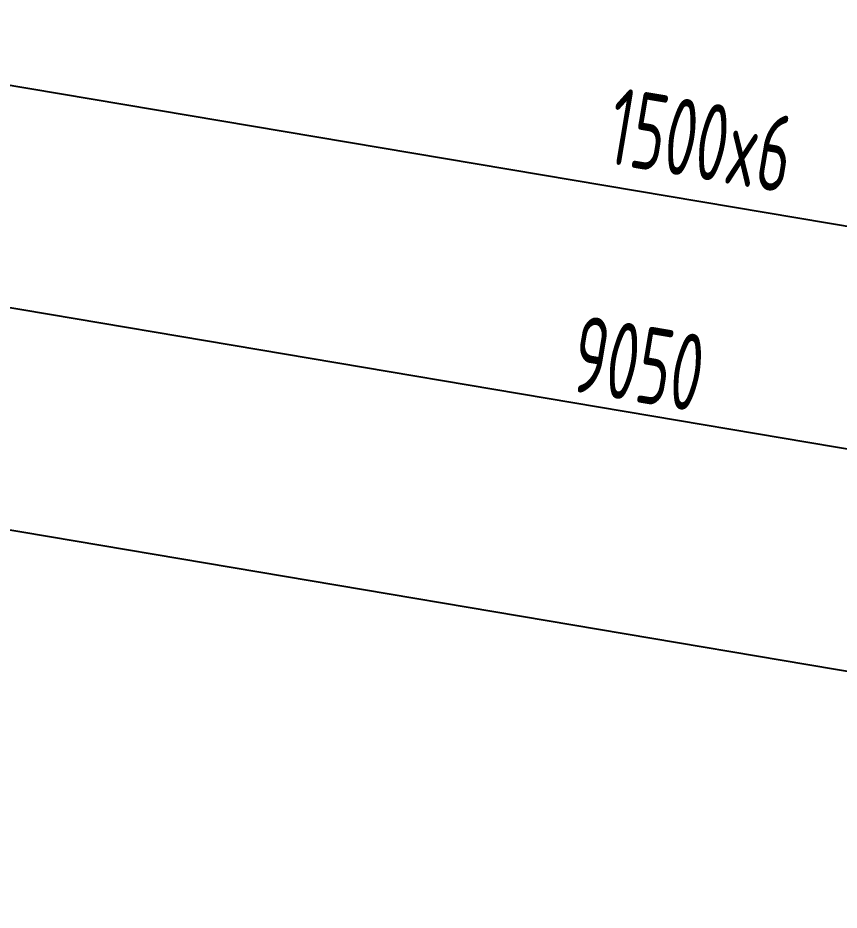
# Model space of a CAD drawing. Extents: x 12199666 to 24617114, y 1197707 to 2548648.
# Drawn here: x 12311740 to 12315486, y 1241429 to 1245498 of the extents above; entities that cross this region are included whole.
import ezdxf

# ---------------------------------------------------------------- set-up
doc = ezdxf.new("R2010")
doc.units = 0
doc.header["$LTSCALE"] = 10
doc.header["$MEASUREMENT"] = 0
for name, color, linetype in [('TX-GRID-T1$0$A-DIMS-100', 1, 'Continuous'), ('TX-PLAN-T1-DI$0$A-DIMS-100', 1, 'Continuous'), ('TX-PLAN-T1-F11$0$A-FIRE', 1, 'Continuous')]:
    doc.layers.add(name, color=color, linetype=linetype)
doc.styles.add('TX-GRID-T1$0$XD2008', font='xd-hzs.shx', dxfattribs={"width": 0.7, "bigfont": 'xd-hztxt.shx'})
doc.styles.add('TX-PLAN-T1-DI$0$XD2008', font='xd-hzs.shx', dxfattribs={"width": 0.7, "bigfont": 'xd-hztxt.shx'})
doc.dimstyles.new('TX-GRID-T1$0$XD100$0', dxfattribs={"dimscale": 100, "dimtxt": 3.5, "dimasz": 1, "dimexe": 1, "dimexo": 2, "dimgap": 0.5, "dimtad": 1, "dimdec": 0, "dimdsep": 46, "dimtxsty": 'TX-GRID-T1$0$XD2008', "dimblk1": 'TX-GRID-T1$0$_ArchTick', "dimblk2": 'TX-GRID-T1$0$_ArchTick', "dimsah": 1, "dimcen": 2.5, "dimclrt": 4, "dimaunit": 1, "dimadec": 0, "dimazin": 0, "dimtfac": 1, "dimtdec": 0, "dimtix": 1, "dimtmove": 2, "dimatfit": 3, "dimfxl": 0, "dimtolj": 1, "dimtzin": 0, "dimarcsym": 0})
doc.dimstyles.new('TX-PLAN-T1-DI$0$XD100$0', dxfattribs={"dimscale": 100, "dimtxt": 3.5, "dimasz": 1, "dimexe": 1, "dimexo": 2, "dimgap": 0.5, "dimtad": 1, "dimdec": 0, "dimdsep": 46, "dimtxsty": 'TX-PLAN-T1-DI$0$XD2008', "dimblk1": 'TX-PLAN-T1-DI$0$_ArchTick', "dimblk2": 'TX-PLAN-T1-DI$0$_ArchTick', "dimsah": 1, "dimcen": 2.5, "dimclrt": 4, "dimaunit": 1, "dimadec": 0, "dimazin": 0, "dimtfac": 1, "dimtdec": 0, "dimtix": 1, "dimtmove": 2, "dimatfit": 3, "dimfxl": 0, "dimtolj": 1, "dimtzin": 0, "dimarcsym": 0})

# ---------------------------------------------------------------- blocks, each defined once
blk = doc.blocks.new('TX-GRID-T1$0$_ArchTick')
at = {"color": 0, "linetype": 'ByBlock', "const_width": 0.4}
blk.add_lwpolyline([(-0.5, -0.5), (0.5, 0.5)], dxfattribs=at)
blk = doc.blocks.new('*D42')
at = {"layer": 'TX-GRID-T1$0$A-DIMS-100', "color": 0, "lineweight": -2, "transparency": 16777216}
for p, q in [((12310315.4, 1245896.2), (12310055.2, 1244354)), ((12310071.8, 1244452.6), (12318995.7, 1242947)), ((12319239.3, 1244390.6), (12318979.1, 1242848.4))]:
    blk.add_line(p, q, dxfattribs=at)
at = {"layer": 'TX-GRID-T1$0$A-DIMS-100', "color": 0, "lineweight": -2, "transparency": 16777216, "xscale": 100, "yscale": 100, "zscale": 100}
for p, rotation in [((12310071.8, 1244452.6), 170.4236160352302), ((12318995.7, 1242947), 350.4236160352301)]:
    blk.add_blockref('TX-GRID-T1$0$_ArchTick', p, dxfattribs=dict(at, rotation=rotation))
at = {"layer": 'TX-GRID-T1$0$A-DIMS-100', "color": 4, "transparency": 16777216, "insert": (12314571.2, 1243921.6), "char_height": 350, "attachment_point": 5, "rotation": 350.4236, "style": 'TX-GRID-T1$0$XD2008'}
blk.add_mtext('\\A1;9050', dxfattribs=at)
blk = doc.blocks.new('*D27')
at = {"layer": 'TX-GRID-T1$0$A-DIMS-100', "color": 0, "lineweight": -2, "transparency": 16777216}
for p, q in [((12286114.1, 1250320), (12285631.6, 1247460.4)), ((12285648.3, 1247559), (12325288.1, 1240871.3)), ((12325753.9, 1243632.2), (12325271.4, 1240772.6))]:
    blk.add_line(p, q, dxfattribs=at)
at = {"layer": 'TX-GRID-T1$0$A-DIMS-100', "color": 0, "lineweight": -2, "transparency": 16777216, "xscale": 100, "yscale": 100, "zscale": 100}
for p, rotation in [((12285648.3, 1247559), 170.4236160352298), ((12325288.1, 1240871.3), 350.4236160352298)]:
    blk.add_blockref('TX-GRID-T1$0$_ArchTick', p, dxfattribs=dict(at, rotation=rotation))
at = {"layer": 'TX-GRID-T1$0$A-DIMS-100', "color": 4, "transparency": 16777216, "insert": (12305505.6, 1244437), "char_height": 350, "attachment_point": 5, "rotation": 350.4236, "style": 'TX-GRID-T1$0$XD2008'}
blk.add_mtext('\\A1;40200', dxfattribs=at)
blk = doc.blocks.new('TX-PLAN-T1-DI$0$_ArchTick')
at = {"color": 0, "linetype": 'ByBlock', "const_width": 0.4}
blk.add_lwpolyline([(-0.5, -0.5), (0.5, 0.5)], dxfattribs=at)
blk = doc.blocks.new('*D257')
at = {"layer": 'TX-PLAN-T1-DI$0$A-DIMS-100', "color": 0, "lineweight": -2, "transparency": 16777216}
for p, q in [((12310188.3, 1245142.8), (12310254.8, 1245537.2)), ((12310238.2, 1245438.6), (12319120.7, 1243940)), ((12319070.8, 1243644.2), (12319137.4, 1244038.6))]:
    blk.add_line(p, q, dxfattribs=at)
at = {"layer": 'TX-PLAN-T1-DI$0$A-DIMS-100', "color": 0, "lineweight": -2, "transparency": 16777216, "xscale": 100, "yscale": 100, "zscale": 100}
for p, rotation in [((12310238.2, 1245438.6), 170.4236160352971), ((12319120.7, 1243940), 350.4236160352971)]:
    blk.add_blockref('TX-PLAN-T1-DI$0$_ArchTick', p, dxfattribs=dict(at, rotation=rotation))
at = {"layer": 'TX-PLAN-T1-DI$0$A-DIMS-100', "color": 4, "transparency": 16777216, "insert": (12314856.5, 1244939.7), "char_height": 350, "attachment_point": 5, "rotation": 350.4236, "style": 'TX-PLAN-T1-DI$0$XD2008'}
blk.add_mtext('\\A1;1500x6', dxfattribs=at)
blk = doc.blocks.new('TX-GRID-T1')
at = {"layer": 'TX-GRID-T1$0$A-DIMS-100'}
for p1, p2, distance, picture, middle in [((12286147.4, 1250517.2), (12325787.2, 1243829.4), -3000, '*D27', (12305505.6, 1244437)), ((12310348.7, 1246093.4), (12319272.6, 1244587.9), -1664.1, '*D42', (12314571.2, 1243921.6))]:
    dim = blk.add_aligned_dim(p1=p1, p2=p2, distance=distance, dimstyle='TX-GRID-T1$0$XD100$0', dxfattribs=at)
    dim.commit()
    dim.dimension.update_dxf_attribs({"geometry": picture, "text_midpoint": middle})
blk = doc.blocks.new('TX-PLAN-T1-DI')
at = {"layer": 'TX-PLAN-T1-DI$0$A-DIMS-100'}
dim = blk.add_linear_dim(base=(12319120.7, 1243940), p1=(12310155, 1244945.6), p2=(12319037.6, 1243447), angle=350.4236, text='1500x6', dimstyle='TX-PLAN-T1-DI$0$XD100$0', dxfattribs=at)
dim.commit()
dim.dimension.update_dxf_attribs({"geometry": '*D257', "text_midpoint": (12314856.5, 1244939.7), "dimtype": 129})
blk = doc.blocks.new('TX-PLAN-T1-F11')
at = {"layer": 'TX-PLAN-T1-F11$0$A-FIRE'}
blk.add_blockref('TX-PLAN-T1-DI', (0, 0.1), dxfattribs=at)

msp = doc.modelspace()

# ---------------------------------------------------------------- block references
for name in ['TX-PLAN-T1-F11', 'TX-GRID-T1']:
    msp.add_blockref(name, (0, 0))

doc.saveas('drawing.dxf')
